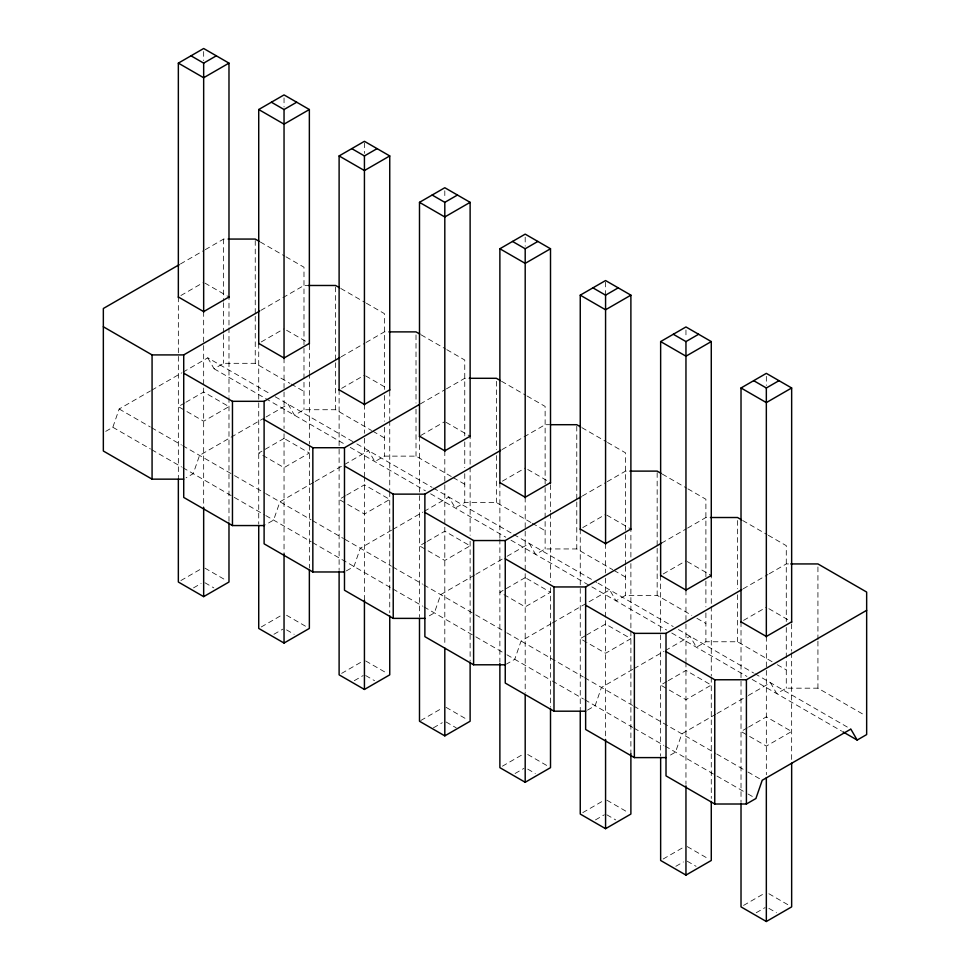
<?xml version="1.0" encoding="UTF-8"?>
<svg xmlns="http://www.w3.org/2000/svg" width="970" height="970" viewBox="0 0 970 970"><rect width="100%" height="100%" fill="white"/><g stroke="black" fill="none" stroke-linecap="round" stroke-linejoin="round"><path stroke-width="0.73" stroke-dasharray="4.85 3.64" d="M105.718 431.371L112.835 427.261L119.164 408.988L150.435 390.934M180.456 263.973L203.991 250.393M205.3 249.642L223.597 239.069L226.616 239.069M180.881 295.523L203.664 282.379M260.845 310.388L303.986 285.483L308.496 285.483M151.744 390.183L181.717 372.88M183.015 372.128L207.774 357.833L270.012 393.759M207.774 357.833L214.103 368.794L223.597 363.313L255.243 363.313L289.872 383.308M261.257 341.937L284.04 328.781M184.676 402.962L178.347 406.624L184.676 410.274M185.937 402.235L203.664 392.001L228.981 406.624L203.664 421.235L185.937 411.001M341.222 356.79L364.756 343.21M366.066 342.458L384.362 331.886L387.382 331.886M264.701 417.791L199.541 455.403L193.212 473.675L186.094 477.786M266.01 417.027L288.163 404.247L294.492 415.208L303.986 409.728L335.632 409.728L371.534 430.462M341.646 388.352L364.429 375.196M420.301 403.957L445.133 389.613M446.442 388.861L464.751 378.3L467.758 378.3M313.807 482.248L279.93 501.805L273.601 520.078L265.295 524.879M315.117 481.496L368.539 450.65L374.869 461.611L384.362 456.13L416.009 456.13L451.923 476.864M420.762 435.481L444.806 421.598M180.881 580.557L201.129 568.869M345.441 495.779L339.112 499.441L345.441 503.09M346.702 495.052L364.429 484.818L389.746 499.441L364.429 514.051L346.702 503.818M193.539 587.868L201.129 583.479M501.987 449.607L545.128 424.702L549.65 424.702M391.589 530.166L360.307 548.22L353.977 566.492L344.483 571.973M392.886 529.414L422.859 512.111M424.169 511.36L448.928 497.064L455.257 508.025L464.751 502.545L496.397 502.545L531.026 522.539M502.411 481.168L525.194 468.013M261.257 626.972L282.779 614.543M425.818 542.194L419.489 545.843L425.818 549.493M427.091 541.454L444.806 531.233L470.123 545.843L444.806 560.466L427.091 550.232M273.916 634.283L282.779 629.166M582.376 496.022L605.898 482.429M607.208 481.678L625.517 471.117L630.027 471.117M474.572 575.064L440.695 594.622L434.366 612.894L427.249 617.005M475.882 574.313L505.855 557.01M507.152 556.259L529.305 543.467L535.634 554.428L545.128 548.947L576.774 548.947L612.688 569.681M582.788 527.571L605.571 514.415M341.646 673.374L363.156 660.958M354.305 680.685L363.156 675.569M661.455 543.176L686.287 528.844M687.597 528.092L705.893 517.519L708.912 517.519M551.045 623.734L521.072 641.037L514.743 659.309L506.437 664.098M552.354 622.982L609.693 589.881L616.023 600.842L625.517 595.362L657.163 595.362L691.792 615.356M663.177 573.985L685.96 560.83M420.762 720.516L442.271 708.088M585.322 635.738L580.254 638.66L585.322 641.582M586.583 635.01L605.571 624.049L630.888 638.66L605.571 653.283L586.583 642.31M433.42 727.827L442.271 722.711M743.141 588.838L767.973 574.495M769.283 573.743L786.282 563.934L789.289 563.934M632.731 669.385L601.461 687.439L595.131 705.711L585.637 711.192M634.04 668.633L664.013 651.331M665.311 650.579L690.07 636.284L696.399 647.245L705.893 641.764L737.539 641.764L772.168 661.758M743.553 620.388L766.336 607.232M502.411 766.191L523.921 753.775M666.972 681.413L660.643 685.075L666.972 688.724M668.233 680.685L685.96 670.452L711.277 685.075L685.96 699.685L668.233 689.452M515.07 773.502L523.921 768.385M715.727 714.296L681.837 733.853L675.508 752.126L668.391 756.236M717.024 713.544L746.997 696.242M748.306 695.49L770.459 682.698L776.788 693.659L786.282 688.179L817.928 688.179L864.1 714.829M582.788 812.605L604.31 800.177M747.349 727.827L741.019 731.477L747.349 735.127M748.622 727.088L766.336 716.866L791.653 731.477L766.336 746.1L748.622 735.866M595.447 819.917L604.31 814.8M663.177 859.008L683.426 847.319M675.835 866.319L683.426 861.942M743.553 905.422L765.075 892.994M756.212 912.734L765.075 907.617M260.372 242.027L284.743 256.104M286.029 256.844L303.986 267.211L303.986 409.728M340.761 288.442L365.12 302.507M366.405 303.246L384.362 313.613L384.362 389.467M421.138 334.844L445.509 348.921M446.794 349.661L464.751 360.028L464.751 435.87M501.526 381.258L525.885 395.324M527.171 396.063L545.128 406.43L545.128 548.947M581.903 427.661L606.274 441.738M607.559 442.478L625.517 452.844L625.517 533.233M662.292 474.075L686.651 488.14M687.936 488.88L705.893 499.247L705.893 579.648M742.668 520.49L767.04 534.555M768.325 535.294L786.282 545.661L786.282 621.503M204.925 283.107L228.981 296.99L228.981 326.356M286.574 330.249L306.823 341.937M365.69 375.923L387.212 388.352M446.079 422.326L470.123 436.221L470.123 466.255M527.728 469.468L547.977 481.168M606.844 515.143L630.888 529.038L630.888 558.393M687.221 561.557L711.277 575.44L711.277 605.474M768.87 608.699L789.119 620.388M291.158 384.047L303.986 391.456M372.82 431.201L384.362 437.858M453.208 477.604L464.751 484.272M532.3 523.279L545.128 530.675M613.974 570.421L625.517 577.089M696.921 618.314L705.893 623.492M777.297 664.717L786.282 669.906M275.189 396.754L355.578 443.169M356.875 443.92L432.062 487.328M433.36 488.08L512.451 533.742M513.748 534.482L596.72 582.388M598.017 583.14L673.216 626.559M678.406 629.554L753.605 672.962M754.89 673.713L850.836 729.101M214.103 368.794L345.053 444.393M350.231 447.388L425.43 490.808M430.619 493.803L505.819 537.21M510.996 540.205L666.584 630.027M671.761 633.022L746.961 676.442M752.15 679.436L841.608 731.089M119.164 408.988L150.277 426.958M151.575 427.709L181.39 444.927M182.687 445.666L233.261 474.863M234.546 475.615L264.373 492.833M265.671 493.572L311.043 519.774M312.34 520.526L343.453 538.483M344.75 539.235L391.431 566.189M392.729 566.929L422.544 584.146M423.841 584.898L474.403 614.095M475.7 614.834L505.515 632.052M506.813 632.804L583.309 676.963M584.607 677.715L632.573 705.408M633.871 706.16L715.557 753.314M716.842 754.066L746.67 771.283M747.967 772.023L762.226 780.256M112.835 427.261L150.435 448.977M151.732 449.716L181.548 466.934M182.845 467.685L264.519 514.84M265.816 515.591L311.2 541.793M312.498 542.533L391.577 588.196M392.874 588.948L422.702 606.165M423.999 606.905L474.56 636.102M475.858 636.853L505.673 654.071M506.97 654.811L551.045 680.261M552.342 681.013L583.467 698.982M584.764 699.734L632.731 727.427M634.028 728.167L663.844 745.384M665.141 746.136L715.702 775.333M717 776.073L746.815 793.29M748.112 794.042L755.897 798.528M204.925 568.141L226.446 580.557M286.574 615.271L306.823 626.972M365.69 660.958L387.212 673.374M446.079 707.36L467.588 719.788M527.728 754.502L547.977 766.191M606.844 800.177L628.354 812.605M687.221 846.592L708.743 859.008M768.87 893.734L789.119 905.422M204.925 582.752L213.788 587.868M286.574 629.894L294.165 634.283M365.69 675.569L374.553 680.685M446.079 721.983L456.203 727.827M527.728 769.125L535.319 773.502M606.844 814.8L615.695 819.917M687.221 861.202L696.084 866.319M768.87 908.344L776.461 912.734M817.928 566.965L817.928 639.691M817.928 641.206L817.928 688.179M791.653 623.977L791.653 651.21M791.653 652.725L791.653 760.14M786.282 627.481L786.282 688.179M766.336 376.384L766.336 385.466M766.336 636.465L766.336 774.751M741.019 621.855L741.019 802.493M737.539 520.55L737.539 588.741M737.539 594.792L737.539 641.764M711.277 606.311L711.277 676.054M711.277 677.424L711.277 798.443M705.893 581.066L705.893 606.917M705.893 612.894L705.893 641.764M685.96 329.982L685.96 337.536M685.96 590.063L685.96 661.443M685.96 662.146L685.96 784.318M660.643 575.44L660.643 756.091M657.163 472.632L657.163 546.874M657.163 548.389L657.163 595.362M630.888 563.57L630.888 629.651M630.888 631.009L630.888 753.557M625.517 534.664L625.517 565.049M625.517 566.48L625.517 595.362M605.571 282.052L605.571 294.152M605.571 543.649L605.571 573.015M605.571 578.193L605.571 738.934M580.254 529.038L580.254 709.676M576.774 426.218L576.774 500.459M576.774 501.975L576.774 548.947M550.511 484.757L550.511 511.99M550.511 513.494L550.511 581.745M550.511 587.626L550.511 707.142M525.194 237.165L525.194 246.234M525.194 497.246L525.194 693.016M499.877 482.623L499.877 538.192M499.877 539.223L499.877 661.758M496.397 381.331L496.397 449.51M496.397 455.573L496.397 502.545M470.123 467.091L470.123 535.331M470.123 541.224L470.123 660.74M464.751 441.847L464.751 467.698M464.751 473.663L464.751 502.545M444.806 190.75L444.806 198.316M444.806 450.832L444.806 645.098M419.489 436.221L419.489 616.859M416.009 334.917L416.009 403.096M416.009 409.158L416.009 456.13M389.746 391.31L389.746 419.84M389.746 420.677L389.746 490.42M389.746 491.79L389.746 612.81M384.362 395.433L384.362 421.283M384.362 427.261L384.362 456.13M364.429 142.832L364.429 153.418M364.429 404.429L364.429 433.299M364.429 438.258L364.429 475.809M364.429 476.512L364.429 599.715M339.112 389.807L339.112 570.457M335.632 286.999L335.632 361.24M335.632 362.756L335.632 409.728M309.357 344.896L309.357 372.759M309.357 373.438L309.357 444.017M309.357 445.375L309.357 567.923M284.04 97.934L284.04 107.015M284.04 358.015L284.04 428.594M284.04 433.784L284.04 553.3M258.723 343.404L258.723 524.042M255.243 240.584L255.243 314.826M255.243 316.341L255.243 363.313M228.981 327.86L228.981 396.112M228.981 397.603L228.981 521.508M223.597 239.069L223.597 301.197M223.597 302.713L223.597 333.013M223.597 334.529L223.597 363.313M203.664 51.531L203.664 60.601M203.664 311.612L203.664 507.383M178.347 296.99L178.347 477.64M284.04 438.416L258.723 453.026L284.04 467.649L309.357 453.026L284.04 438.416M525.194 577.635L499.877 592.258L525.194 606.868L550.511 592.258L525.194 577.635"/><path stroke-width="1.45" d="M178.347 297.608L178.347 63.123L203.664 48.5L228.981 63.123L228.981 297.608M191.005 55.811L203.664 63.123L216.322 55.811M228.981 63.123L203.664 77.733L178.347 63.123M258.723 344.023L258.723 109.525L284.04 94.914L309.357 109.525L309.357 344.023M271.382 102.214L284.04 109.525L296.699 102.214M309.357 109.525L284.04 124.148L258.723 109.525M339.112 390.425L339.112 155.94L364.429 141.317L389.746 155.94L389.746 390.425M351.77 148.628L364.429 155.94L377.087 148.628M179.159 264.725L103.341 308.496L103.341 451.014L152.072 479.156L183.718 479.156M389.746 155.94L364.429 170.55L339.112 155.94M228.981 296.99L203.664 311.612L178.347 296.99M419.489 436.839L419.489 202.342L444.806 187.731L470.123 202.342L470.123 436.839M432.147 195.031L444.806 202.342L457.464 195.031M103.341 326.769L152.072 354.911L183.718 354.911L259.536 311.14M470.123 202.342L444.806 216.965L419.489 202.342M309.357 343.404L284.04 358.015L258.723 343.404M499.877 483.242L499.877 248.756L525.194 234.134L550.511 248.756L550.511 483.242M512.536 241.445L525.194 248.756L537.853 241.445M183.718 373.183L232.46 401.313L264.107 401.313L339.924 357.542M550.511 248.756L525.194 263.367L499.877 248.756M389.746 389.807L364.429 404.429L339.112 389.807M580.254 529.656L580.254 295.159L605.571 280.548L630.888 295.159L630.888 529.656M592.912 287.847L605.571 295.159L618.229 287.847M264.107 419.586L312.837 447.728L344.483 447.728L418.991 404.708M630.888 295.159L605.571 309.782L580.254 295.159M470.123 436.221L444.806 450.832L419.489 436.221M178.347 479.144L178.347 582.024L203.664 596.635L228.981 582.024L228.981 523.024M660.643 576.059L660.643 341.573L685.96 326.951L711.277 341.573L711.277 576.059M673.301 334.262L685.96 341.573L698.618 334.262M344.483 466L393.226 494.13L424.872 494.13L500.69 450.359M711.277 341.573L685.96 356.184L660.643 341.573M550.511 482.623L525.194 497.246L499.877 482.623M258.723 525.558L258.723 628.427L284.04 643.049L309.357 628.427L309.357 569.426M741.019 622.473L741.019 387.976L766.336 373.365L791.653 387.976L791.653 622.473M753.678 380.664L766.336 387.976L778.995 380.664M424.872 512.403L473.603 540.545L505.249 540.545L581.066 496.773M791.653 387.976L766.336 402.599L741.019 387.976M630.888 529.038L605.571 543.649L580.254 529.038M339.112 571.973L339.112 674.841L364.429 689.452L389.746 674.841L389.746 615.841M505.249 558.817L553.991 586.947L585.637 586.947L661.455 543.176M711.277 575.44L685.96 590.063L660.643 575.44M419.489 618.375L419.489 721.244L444.806 735.866L470.123 721.244L470.123 662.243M585.637 605.219L634.368 633.361L666.014 633.361L741.832 589.59M791.653 621.855L766.336 636.465L741.019 621.855M499.877 663.274L499.877 767.658L525.194 782.269L550.511 767.658L550.511 708.658M666.014 651.634L714.757 679.764L746.403 679.764L866.659 610.336M580.254 711.192L580.254 814.06L605.571 828.683L630.888 814.06L630.888 753.557M666.014 633.361L666.014 775.879L714.757 804.009L746.403 804.009L755.897 798.528L762.226 780.256L850.836 729.101L857.165 740.061L866.659 734.581L866.659 592.064L817.928 563.934L790.793 563.934M660.643 757.606L660.643 860.475L685.96 875.086L711.277 860.475L711.277 801.475M741.019 804.009L741.019 906.877L766.336 921.5L791.653 906.877L791.653 763.16M228.12 239.069L255.243 239.069L259.087 241.287M308.496 285.483L335.632 285.483L339.476 287.702M388.885 331.886L416.009 331.886L419.852 334.104M469.262 378.3L496.397 378.3L500.241 380.519M551.154 424.702L576.774 424.702L580.618 426.921M630.027 471.117L657.163 471.117L661.006 473.336M710.416 517.519L737.539 517.519L741.383 519.738M183.718 354.911L183.718 497.428L232.46 525.558L264.107 525.558M264.107 401.313L264.107 543.83L312.837 571.973L344.483 571.973M344.483 447.728L344.483 590.245L393.226 618.375L424.872 618.375M424.872 494.13L424.872 636.647L473.603 664.789L505.249 664.789M505.249 540.545L505.249 683.062L553.991 711.192L585.637 711.192M585.637 586.947L585.637 729.464L634.368 757.606L666.014 757.606M842.906 731.829L857.165 740.061M766.336 387.976L766.336 637.084M766.336 777.782L766.336 921.5M746.403 679.764L746.403 804.009M714.757 679.764L714.757 804.009M685.96 341.573L685.96 590.682M685.96 785.833L685.96 875.086M634.368 633.361L634.368 757.606M605.571 295.159L605.571 544.267M605.571 739.419L605.571 828.683M553.991 586.947L553.991 711.192M525.194 248.756L525.194 497.865M525.194 694.532L525.194 782.269M473.603 540.545L473.603 664.789M444.806 202.342L444.806 451.45M444.806 648.118L444.806 735.866M393.226 494.13L393.226 618.375M364.429 155.94L364.429 405.048M364.429 600.2L364.429 689.452M312.837 447.728L312.837 571.973M284.04 109.525L284.04 358.633M284.04 553.785L284.04 643.049M232.46 401.313L232.46 525.558M203.664 63.123L203.664 312.231M203.664 507.383L203.664 596.635M152.072 354.911L152.072 479.156"/></g></svg>
